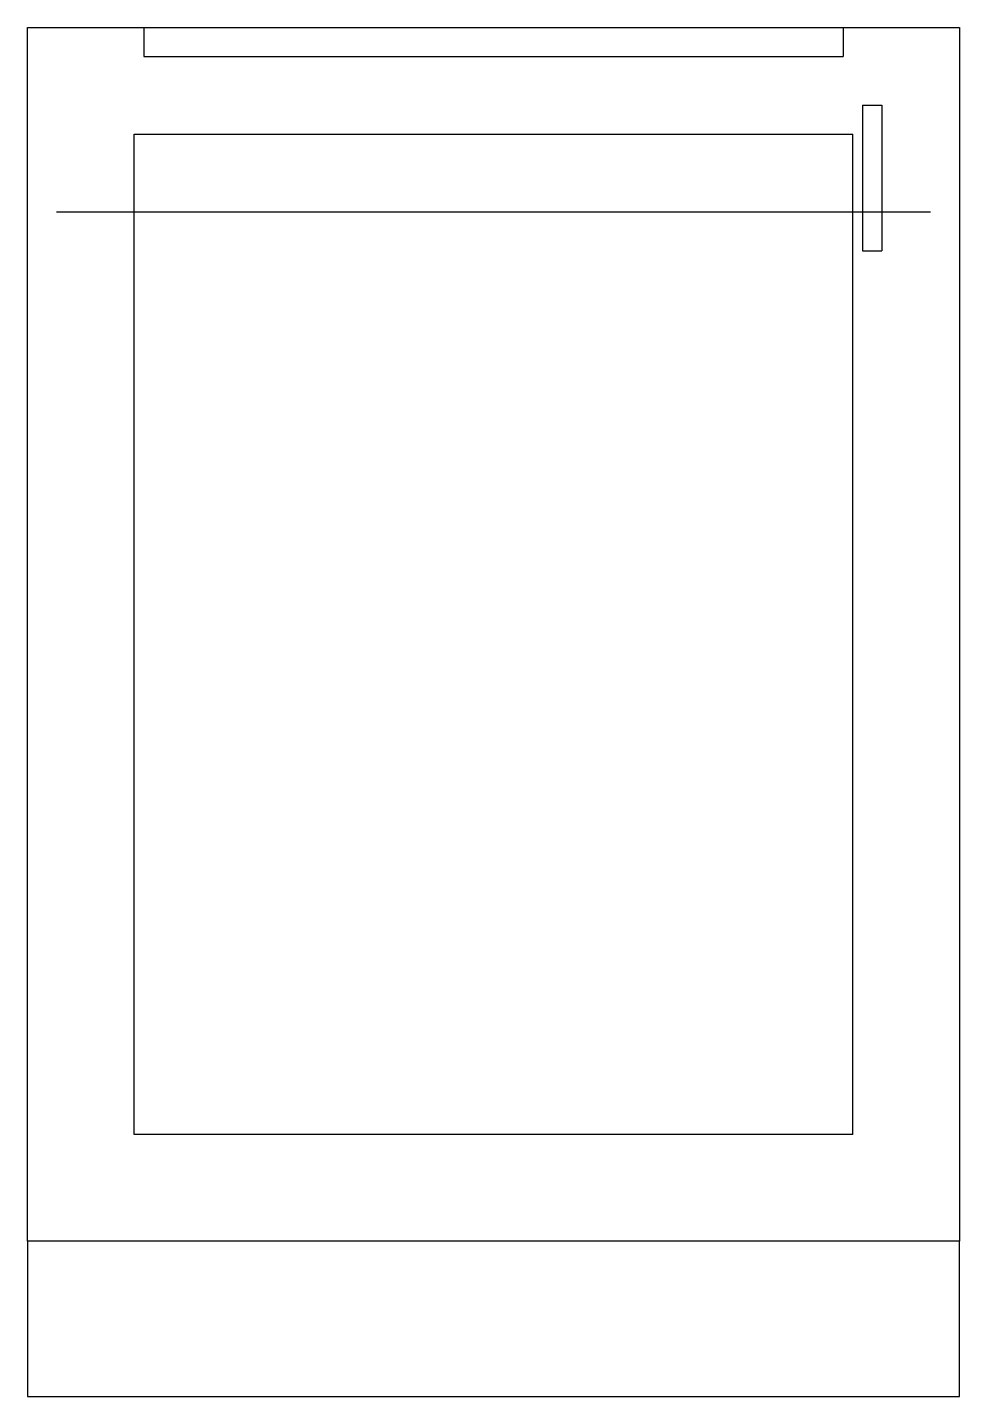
# Model space of a CAD drawing. Extents: x 0 to 24, y 0 to 35.2.
import ezdxf

# ---------------------------------------------------------------- set-up
doc = ezdxf.new("R2010")
doc.units = 0
doc.header["$LTSCALE"] = 3
doc.linetypes.add('HIDDEN', pattern=[0])
doc.linetypes.add('HIDDEN2', pattern=[0])
doc.layers.get('0').update_dxf_attribs({"linetype": 'CONTINUOUS'})
doc.layers.add('HID', color=7, linetype='HIDDEN')
doc.layers.add('HID2', color=7, linetype='HIDDEN2')

msp = doc.modelspace()

# ---------------------------------------------------------------- linework, layer by layer
at = {"color": 0}
for p, q in [((0, 4), (0, 35.25)), ((0, 35.25), (24, 35.25)), ((24, 35.25), (24, 4)), ((21.5, 33.25), (21.5, 29.5)), ((21.5, 33.25), (22, 33.25)), ((22, 33.25), (22, 29.5)), ((21.5, 29.5), (22, 29.5)), ((24, 4), (0, 4)), ((0, 4), (0, 0)), ((24, 0), (24, 4)), ((0, 0), (24, 0))]:
    msp.add_line(p, q, dxfattribs=at)
at = {"layer": 'HID', "color": 0}
for p, q in [((3, 34.5), (21, 34.5)), ((2.75, 6.75), (2.75, 31)), ((21.25, 6.75), (21.25, 31)), ((0.75, 30.5), (23.25, 30.5)), ((21.25, 6.75), (2.75, 6.75))]:
    msp.add_line(p, q, dxfattribs=at)
at = {"layer": 'HID2', "color": 0}
for p, q in [((3, 35.25), (3, 34.5)), ((21, 35.25), (21, 34.5)), ((2.75, 31), (2.75, 32.5)), ((2.75, 32.5), (21.25, 32.5)), ((21.25, 31), (21.25, 32.5))]:
    msp.add_line(p, q, dxfattribs=at)

doc.saveas('drawing.dxf')
